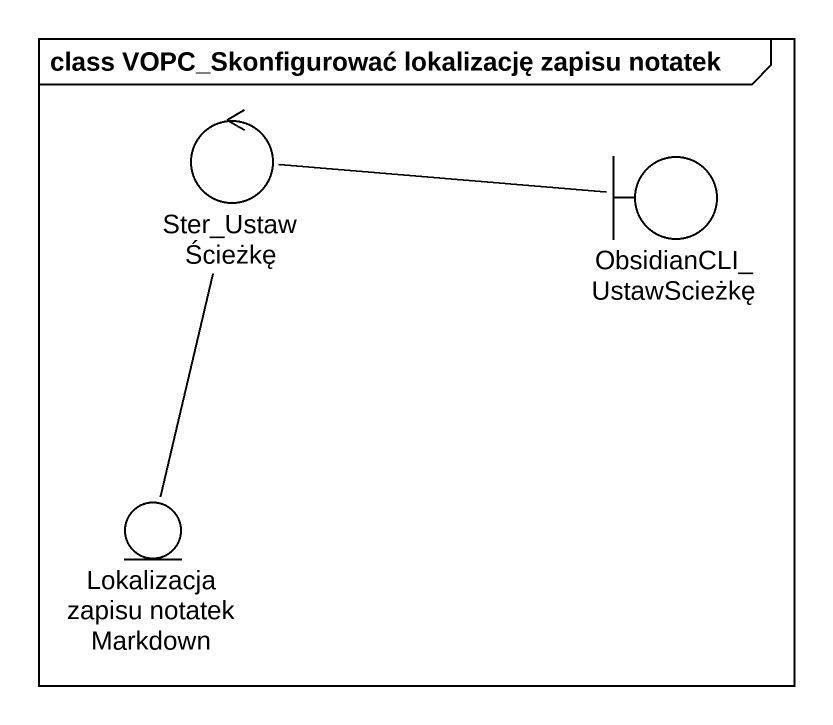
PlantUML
@startuml
mainframe class VOPC_Skonfigurować lokalizację zapisu notatek
control Ster_UstawŚcieżkę
boundary ObsidianCLI_UstawScieżkę
entity "Lokalizacja zapisu notatek Markdown" as Lokalizacja_zapisu_notatek
Ster_UstawŚcieżkę -right- ObsidianCLI_UstawScieżkę
Lokalizacja_zapisu_notatek -up- Ster_UstawŚcieżkę
@enduml
